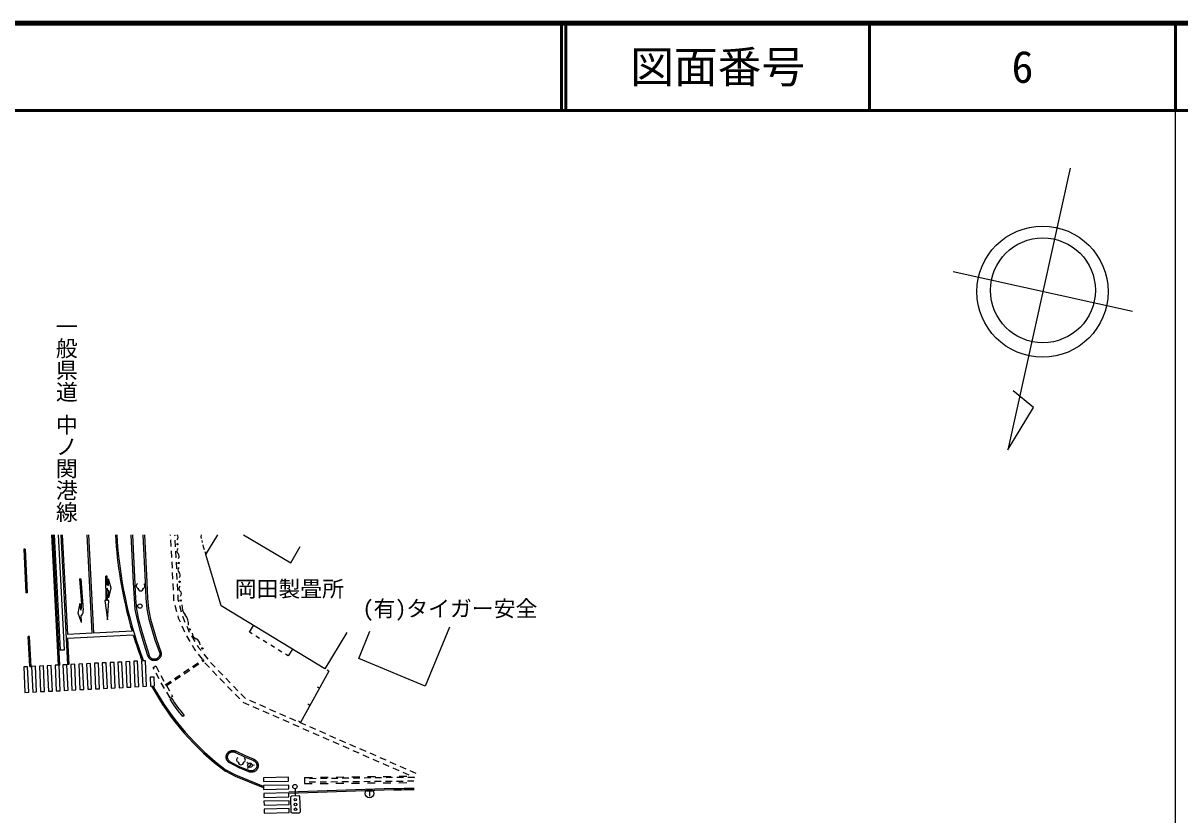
# Model space of a CAD drawing. Units: millimetres, scale not verified. Extents: x 40000 to 680000, y 20000 to 380000.
# Drawn here: x 447169 to 579500, y 289398 to 380000 of the extents above; entities that cross this region are included whole.
import ezdxf
from ezdxf.enums import TextEntityAlignment as Align

# ---------------------------------------------------------------- set-up
doc = ezdxf.new("R2010")
doc.units = ezdxf.units.MM
doc.header["$LTSCALE"] = 1000
for name, color, linetype, lineweight in [('M-BGD', 7, 'Continuous', 25), ('M-BGD-EXST', 7, 'Continuous', 25), ('M-STR-STRC', 7, 'Continuous', 25), ('M-STR-STRD', 7, 'Continuous', 25), ('M-TTL', 2, 'Continuous', 140), ('M-TTL-BAND', 7, 'Continuous', 25), ('M-TTL-LINE', 7, 'Continuous', 50)]:
    doc.layers.add(name, color=color, linetype=linetype, lineweight=lineweight)
doc.layers.add('M-BMK-HTXT', color=7, linetype='Continuous')
doc.layers.add('M-TTL-TXT', color=7, linetype='Continuous')
doc.styles.add('@ＭＳ ゴシック', font='')
doc.styles.add('ＭＳ ゴシック', font='')
doc.styles.get('@ＭＳ ゴシック').set_extended_font_data('@MS Gothic')
doc.styles.get('ＭＳ ゴシック').set_extended_font_data('MS Gothic')

msp = doc.modelspace()

# ---------------------------------------------------------------- linework, layer by layer
at = {"layer": 'M-BGD'}
for p, q in [((459792, 315965), (459525, 321447)), ((461055, 321449), (461313, 316031)), ((464003, 321452), (464007, 321360)), ((464033, 320861), (464072, 320112)), ((464503, 321452), (464510, 321314)), ((464536, 320815), (464574, 320066)), ((467553, 321456), (467488, 321214)), ((467488, 321214), (467534, 321033)), ((467595, 320790), (467656, 320548)), ((467717, 320306), (467763, 320125)), ((464097, 319613), (464136, 318864)), ((464600, 319567), (464639, 318818)), ((467763, 320125), (467876, 319773)), ((467953, 319535), (468066, 319183)), ((464162, 318364), (464200, 317615)), ((464664, 318318), (464703, 317569)), ((464226, 317116), (464265, 316367)), ((464729, 317070), (464767, 316321)), ((464290, 315868), (464329, 315119)), ((464793, 315822), (464832, 315073)), ((464355, 314619), (464389, 313961)), ((464389, 313961), (464412, 313873)), ((464857, 314573), (464885, 314037)), ((464885, 314037), (464939, 313831)), ((464539, 313390), (464729, 312664)), ((465066, 313347), (465257, 312622)), ((464856, 312181), (464916, 311954)), ((464916, 311954), (465122, 311482)), ((465323, 311023), (465623, 310336)), ((465384, 312138), (465390, 312118)), ((465390, 312118), (465681, 311450)), ((465882, 310992), (466182, 310305)), ((473059, 310301), (473532, 311081)), ((465841, 309887), (466231, 309247)), ((466434, 309873), (466824, 309233)), ((473361, 310116), (473059, 310301)), ((474214, 309595), (473787, 309856)), ((466491, 308820), (466819, 308282)), ((467085, 308806), (467231, 308566)), ((467231, 308566), (467519, 308196)), ((475067, 309073), (474640, 309334)), ((475920, 308551), (475494, 308812)), ((477979, 308374), (477501, 307584)), ((466819, 308282), (466893, 308187)), ((467200, 307793), (467661, 307201)), ((467594, 307067), (467796, 307201)), ((467678, 306942), (467879, 307076)), ((467826, 307802), (468287, 307210)), ((476773, 308030), (476347, 308290)), ((477501, 307584), (477200, 307769)), ((462049, 306278), (462360, 306440)), ((462161, 306064), (462049, 306278)), ((462360, 306440), (462707, 305775)), ((465514, 305681), (466138, 306097)), ((465597, 305556), (466221, 305972)), ((466554, 306374), (467178, 306790)), ((466637, 306249), (467261, 306665)), ((467968, 306806), (468101, 306636)), ((468101, 306636), (468472, 306252)), ((468610, 306829), (469131, 306290)), ((468820, 305893), (469341, 305354)), ((469479, 305930), (470000, 305391)), ((482154, 305828), (478881, 299981)), ((482154, 305828), (481936, 305950)), ((462740, 304956), (462393, 305621)), ((462938, 305332), (463278, 304682)), ((463347, 303863), (462971, 304513)), ((463278, 304682), (463270, 304695)), ((463270, 304695), (463271, 304693)), ((463433, 304295), (464057, 304711)), ((463516, 304170), (464140, 304586)), ((464473, 304988), (465097, 305404)), ((464556, 304863), (465181, 305279)), ((469689, 304994), (470210, 304455)), ((470348, 305032), (470869, 304493)), ((463521, 304260), (463896, 303611)), ((463972, 302781), (463597, 303431)), ((464146, 303178), (464275, 302956)), ((470558, 304096), (471079, 303557)), ((471217, 304133), (471738, 303594)), ((471427, 303197), (471948, 302658)), ((472086, 303235), (472569, 302736)), ((481063, 303879), (480845, 304001)), ((464275, 302956), (463972, 302781)), ((472301, 302307), (472988, 302006)), ((472569, 302736), (472619, 302713)), ((473077, 302512), (473764, 302211)), ((473446, 301805), (474133, 301503)), ((474222, 302010), (474909, 301709)), ((479972, 301930), (479754, 302052)), ((474591, 301302), (475278, 301001)), ((475366, 301508), (476053, 301206)), ((475735, 300800), (476422, 300499)), ((476511, 301005), (477198, 300704)), ((477656, 300503), (478342, 300202)), ((476880, 300298), (477567, 299996)), ((478025, 299795), (478711, 299494)), ((478881, 299981), (478663, 300103)), ((478881, 299981), (478663, 300103)), ((478800, 300001), (479487, 299699)), ((479169, 299293), (479856, 298992)), ((479945, 299498), (480632, 299197)), ((480314, 298791), (481001, 298489)), ((481090, 298996), (481776, 298695)), ((481458, 298288), (482145, 297987)), ((482234, 298494), (482921, 298192)), ((482603, 297786), (483290, 297485)), ((483379, 297991), (484066, 297690)), ((483748, 297284), (484435, 296982)), ((484523, 297489), (485210, 297188)), ((484892, 296781), (485579, 296480)), ((485668, 296987), (486355, 296685)), ((486813, 296484), (487499, 296183)), ((472932, 295233), (472742, 295395)), ((473264, 295277), (472981, 294865)), ((473372, 295091), (473621, 295111)), ((486037, 296279), (486724, 295978)), ((487182, 295777), (487868, 295475)), ((487957, 295982), (488644, 295681)), ((488326, 295274), (489013, 294973)), ((489102, 295480), (489789, 295178)), ((472961, 294881), (472799, 294690)), ((486569, 293770), (487469, 293782)), ((488369, 293793), (489269, 293805)), ((489471, 294772), (490158, 294471)), ((490169, 293817), (491069, 293828)), ((490247, 294978), (490933, 294676)), ((490615, 294270), (491302, 293968)), ((491391, 294475), (492078, 294174)), ((479370, 293677), (479352, 292981)), ((479352, 292981), (480252, 292989)), ((479381, 293131), (479355, 293130)), ((479433, 293527), (479365, 293527)), ((479370, 293677), (480270, 293689)), ((480631, 293142), (479881, 293135)), ((480683, 293544), (479933, 293534)), ((481881, 293154), (481131, 293147)), ((481152, 292997), (482052, 293006)), ((481170, 293700), (482070, 293712)), ((481933, 293560), (481183, 293550)), ((483131, 293165), (482381, 293158)), ((483183, 293576), (482433, 293566)), ((482952, 293014), (483852, 293022)), ((482970, 293724), (483869, 293735)), ((484381, 293177), (483631, 293170)), ((484432, 293592), (483683, 293583)), ((484752, 293031), (485652, 293039)), ((484769, 293747), (485669, 293759)), ((485631, 293189), (484881, 293182)), ((485682, 293609), (484932, 293599)), ((486881, 293200), (486131, 293193)), ((486932, 293625), (486182, 293615)), ((486552, 293047), (487452, 293056)), ((488131, 293212), (487381, 293205)), ((488182, 293641), (487432, 293631)), ((488352, 293064), (489252, 293072)), ((489381, 293223), (488631, 293216)), ((489432, 293657), (488682, 293648)), ((490631, 293235), (489881, 293228)), ((490682, 293674), (489932, 293664)), ((490152, 293081), (491052, 293089)), ((491881, 293247), (491131, 293240)), ((491932, 293690), (491182, 293680)), ((491760, 293767), (491936, 293690))]:
    msp.add_line(p, q, dxfattribs=at)
for points in [[(459679, 321447), (460042, 314156), (460152, 312921), (460385, 311741), (460720, 310541), (461158, 308992), (461586, 307657)], [(462767, 308042), (462285, 309403), (461603, 311751), (461371, 312957), (461262, 314196), (461163, 316023), (460905, 321449)], [(484201, 310262), (481694, 306127), (469839, 313316), (468066, 319183), (469443, 321457)], [(472376, 321461), (477777, 318256), (478879, 320107)], [(461449, 307594), (461014, 308949), (460576, 310501), (460239, 311707), (460004, 312901), (459893, 314146), (459792, 315965)], [(461313, 316031), (461412, 314207), (461520, 312979), (461749, 311786), (462429, 309449), (462915, 308074)], [(495961, 310877), (493174, 304130), (485556, 307276), (486846, 310401)], [(462915, 308074), (462930, 308026), (462942, 307977), (462951, 307928), (462956, 307878), (462958, 307829), (462958, 307779), (462953, 307729), (462946, 307679), (462935, 307630), (462921, 307582), (462905, 307535), (462885, 307490), (462862, 307444), (462836, 307402), (462808, 307360), (462777, 307321), (462744, 307284), (462707, 307249), (462670, 307217), (462630, 307187), (462588, 307159), (462544, 307135), (462499, 307113), (462453, 307095), (462405, 307078), (462357, 307067), (462309, 307057), (462258, 307051), (462208, 307047), (462159, 307048), (462109, 307051), (462059, 307058), (462010, 307068), (461961, 307080), (461915, 307097), (461868, 307116), (461824, 307138), (461780, 307163), (461739, 307191), (461699, 307221), (461661, 307254), (461626, 307290), (461593, 307327), (461562, 307366), (461534, 307407), (461509, 307451), (461487, 307496), (461467, 307542), (461450, 307589), (461449, 307594)], [(462767, 308042), (462783, 307995), (462795, 307946), (462802, 307897), (462807, 307847), (462806, 307797), (462802, 307747), (462794, 307698), (462782, 307650), (462766, 307602), (462747, 307556), (462723, 307512), (462696, 307470), (462666, 307429), (462632, 307392), (462596, 307358), (462558, 307326), (462516, 307298), (462473, 307272), (462428, 307252), (462382, 307234), (462333, 307220), (462285, 307210), (462235, 307204), (462185, 307202), (462135, 307204), (462085, 307210), (462036, 307220), (461988, 307234), (461942, 307252), (461896, 307273), (461853, 307298), (461812, 307326), (461773, 307358), (461737, 307392), (461704, 307430), (461674, 307470), (461647, 307512), (461624, 307556), (461605, 307603), (461588, 307649), (461586, 307657)], [(470803, 295342), (470759, 295366), (470717, 295394), (470678, 295424), (470640, 295457), (470605, 295493), (470571, 295530), (470541, 295569), (470514, 295611), (470488, 295654), (470466, 295698), (470447, 295745), (470431, 295792), (470418, 295841), (470408, 295889), (470402, 295939), (470398, 295989), (470399, 296039), (470402, 296089), (470409, 296139), (470419, 296188), (470432, 296235), (470449, 296283), (470468, 296329), (470491, 296374), (470516, 296417), (470544, 296459), (470575, 296498), (470608, 296535), (470644, 296569), (470682, 296602), (470722, 296632), (470764, 296660), (470808, 296684), (470853, 296706), (470900, 296724), (470947, 296739), (470995, 296751), (471045, 296760), (471094, 296766), (471144, 296768), (471194, 296768), (471244, 296763), (471294, 296756), (471343, 296745), (471390, 296730), (471437, 296714), (471483, 296693), (471500, 296686)], [(470872, 295476), (470829, 295500), (470788, 295530), (470750, 295562), (470714, 295598), (470683, 295635), (470653, 295676), (470628, 295719), (470606, 295764), (470587, 295810), (470572, 295858), (470562, 295907), (470556, 295956), (470554, 296007), (470556, 296057), (470561, 296105), (470571, 296155), (470585, 296203), (470603, 296250), (470625, 296294), (470651, 296338), (470679, 296379), (470711, 296417), (470747, 296453), (470785, 296485), (470825, 296514), (470867, 296541), (470912, 296563), (470958, 296581), (471007, 296596), (471055, 296607), (471105, 296613), (471154, 296616), (471204, 296614), (471254, 296609), (471303, 296599), (471351, 296584), (471398, 296567), (471434, 296551)], [(473481, 295635), (472533, 296017), (471434, 296551)], [(473537, 295774), (472594, 296154), (471500, 296686)], [(473007, 294330), (471896, 294778), (470803, 295342)], [(470872, 295476), (471959, 294914), (473063, 294469)], [(473537, 295774), (473583, 295757), (473629, 295737), (473674, 295713), (473717, 295688), (473757, 295658), (473796, 295627), (473833, 295593), (473868, 295557), (473899, 295519), (473929, 295479), (473956, 295437), (473980, 295393), (474002, 295348), (474020, 295301), (474035, 295254), (474047, 295205), (474056, 295156), (474062, 295106), (474064, 295056), (474064, 295006), (474060, 294956), (474052, 294907), (474042, 294858), (474028, 294810), (474011, 294763), (473991, 294716), (473969, 294672), (473944, 294630), (473915, 294588), (473885, 294549), (473851, 294512), (473816, 294477), (473778, 294444), (473737, 294414), (473695, 294387), (473652, 294361), (473607, 294340), (473561, 294321), (473513, 294305), (473465, 294293), (473416, 294283), (473366, 294277), (473316, 294274), (473267, 294274), (473216, 294277), (473167, 294284), (473118, 294294), (473069, 294308), (473023, 294323), (473007, 294330)], [(473481, 295635), (473528, 295617), (473572, 295595), (473616, 295570), (473657, 295541), (473694, 295509), (473731, 295475), (473763, 295437), (473793, 295396), (473820, 295353), (473843, 295309), (473861, 295263), (473877, 295216), (473888, 295167), (473896, 295118), (473900, 295067), (473899, 295017), (473894, 294968), (473886, 294919), (473874, 294870), (473857, 294823), (473837, 294777), (473814, 294733), (473786, 294691), (473756, 294652), (473722, 294614), (473686, 294580), (473647, 294549), (473605, 294521), (473562, 294497), (473516, 294476), (473470, 294459), (473421, 294445), (473372, 294436), (473322, 294431), (473272, 294429), (473223, 294432), (473173, 294439), (473124, 294449), (473076, 294464), (473063, 294469)]]:
    msp.add_lwpolyline(points, dxfattribs=at)
msp.add_lwpolyline([(465422, 300662), (465046, 301128), (464671, 301621), (464318, 302120), (463992, 302648), (464162, 302753), (464485, 302230), (464832, 301740), (465204, 301252), (465577, 300788)], close=True, dxfattribs=at)
for centre, radius in [((464828, 320366), 75), ((464949, 318220), 75), ((465070, 316074), 75), ((465192, 313929), 75), ((465192, 313929), 75), ((460533, 313293), 250), ((466234, 310624), 75), ((466234, 310624), 75), ((467682, 308451), 75), ((473123, 295071), 250)]:
    msp.add_circle(centre, radius, dxfattribs=at)
for centre, radius, start, end in [((465019, 321740), 393, 227.15019, 230.25981), ((464517, 321137), 393, 316.20257, 50.25981), ((465140, 319595), 393, 136.20257, 230.25981), ((464638, 318991), 393, 316.20257, 50.25981), ((465261, 317449), 393, 136.20257, 230.25981), ((464759, 316845), 393, 316.20257, 50.25981), ((465382, 315303), 393, 136.20257, 230.25981), ((464880, 314700), 393, 316.20257, 50.25981), ((466917, 313302), 1582, 174.57417, 220.43376), ((464509, 311250), 1582, 354.57417, 40.43376), ((467223, 310198), 712, 179.20191, 248.16568), ((466693, 308877), 712, 359.20191, 68.16568)]:
    msp.add_arc(centre, radius, start, end, dxfattribs=at)
at = {"layer": 'M-BGD-EXST'}
for p, q in [((477798, 291476), (477896, 291578)), ((477844, 289676), (477798, 291476)), ((477896, 291578), (478696, 291598)), ((478275, 292388), (478296, 291588)), ((478696, 291598), (478798, 291501)), ((478798, 291501), (478844, 289702)), ((486524, 292152), (487074, 292152)), ((486799, 292152), (486799, 291527)), ((477947, 289579), (477844, 289676)), ((478746, 289599), (477947, 289579)), ((478844, 289702), (478746, 289599))]:
    msp.add_line(p, q, dxfattribs=at)
for centre, radius in [((478269, 292638), 250), ((478307, 291138), 150), ((486799, 291852), 500), ((478321, 290589), 150), ((478335, 290039), 150)]:
    msp.add_circle(centre, radius, dxfattribs=at)
for centre, radius, start, end in [((460377, 315586), 268, 116.08697, 255.3341), ((460610, 315327), 300, 179.99994, 359.99994), ((460842, 315586), 268, 284.66578, 63.91291), ((471858, 295683), 268, 116.08697, 255.3341), ((472090, 295424), 300, 179.99994, 359.99994), ((472323, 295683), 268, 284.66578, 63.91291)]:
    msp.add_arc(centre, radius, start, end, dxfattribs=at)
at = {"layer": 'M-STR-STRC'}
for p, q in [((566962, 363420), (559833, 331169)), ((574085, 346995), (553580, 351528)), ((562756, 336024), (560427, 337917)), ((559833, 331169), (562756, 336024)), ((450407, 321438), (451169, 306533)), ((450557, 321438), (451318, 306541)), ((451493, 321439), (452256, 306588)), ((451644, 321439), (452229, 310042)), ((455075, 310187), (454497, 321442)), ((454647, 321442), (455225, 310194)), ((457751, 321445), (457821, 320079)), ((457902, 321446), (457971, 320089)), ((447386, 319800), (447236, 319792)), ((447236, 319792), (447491, 314798)), ((447386, 319800), (447641, 314806)), ((453626, 316416), (453775, 316427)), ((453626, 316416), (453847, 313524)), ((453775, 316427), (454050, 312838)), ((456765, 316724), (456615, 316720)), ((456683, 313921), (456615, 316720)), ((456789, 315724), (456765, 316724)), ((456942, 315628), (456922, 316427)), ((457249, 315335), (456922, 316427)), ((456794, 315701), (456789, 315724)), ((456942, 315628), (456794, 315701)), ((456862, 315090), (456799, 315324)), ((456833, 313924), (456799, 315324)), ((456956, 315028), (456862, 315090)), ((456975, 314228), (456956, 315028)), ((456975, 314228), (457249, 315335)), ((447641, 314806), (447491, 314798)), ((456683, 313921), (456533, 313917)), ((456533, 313917), (456811, 311723)), ((456811, 311723), (456983, 313928)), ((456983, 313928), (456833, 313924)), ((453475, 312493), (453690, 313613)), ((453858, 311419), (453475, 312493)), ((453751, 312815), (453690, 313613)), ((453751, 312815), (453845, 313065)), ((453845, 313065), (453847, 313524)), ((453892, 312257), (453972, 312359)), ((453972, 312359), (454027, 312511)), ((454027, 312511), (454050, 312838)), ((453797, 312217), (453892, 312257)), ((453858, 311419), (453797, 312217)), ((447896, 309813), (447747, 309805)), ((447927, 306358), (447747, 309805)), ((448077, 306366), (447896, 309813)), ((455075, 310187), (452229, 310042)), ((459770, 309975), (452252, 309592)), ((459638, 310419), (455225, 310194)), ((452252, 309592), (452406, 306596)), ((447927, 306358), (448077, 306366)), ((452406, 306596), (452256, 306588)), ((462150, 305173), (461701, 305152)), ((489576, 292410), (477567, 291993)), ((489581, 292260), (477572, 291843))]:
    msp.add_line(p, q, dxfattribs=at)
for points in [[(460718, 307014), (460847, 304088), (461296, 304109), (461167, 307036)], [(447235, 306333), (447364, 303407), (447813, 303428), (447684, 306355)], [(448133, 306378), (448262, 303452), (448712, 303474), (448583, 306401)], [(449032, 306424), (449161, 303498), (449611, 303520), (449482, 306447)], [(449931, 306470), (450060, 303544), (450510, 303566), (450381, 306493)], [(450830, 306516), (450959, 303590), (451409, 303611), (451279, 306539)], [(451729, 306562), (451858, 303636), (452307, 303657), (452178, 306585)], [(452628, 306607), (452757, 303681), (453206, 303703), (453077, 306630)], [(453526, 306653), (453656, 303727), (454105, 303749), (453976, 306676)], [(454425, 306699), (454554, 303773), (455004, 303795), (454875, 306722)], [(455324, 306745), (455453, 303819), (455903, 303840), (455774, 306768)], [(456223, 306786), (456352, 303860), (456802, 303882), (456673, 306809)], [(457122, 306827), (457251, 303901), (457701, 303923), (457572, 306850)], [(458021, 306868), (458150, 303942), (458600, 303964), (458471, 306891)], [(458920, 306928), (459049, 304002), (459498, 304024), (459369, 306951)], [(459818, 306974), (459947, 304048), (460397, 304069), (460268, 306997)], [(477529, 293716), (474655, 293650), (474665, 293200), (477539, 293266)], [(477549, 292816), (474675, 292751), (474685, 292301), (477560, 292366)], [(477570, 291916), (474696, 291851), (474706, 291401), (477580, 291466)], [(477590, 291017), (474716, 290951), (474726, 290501), (477601, 290567)], [(477611, 290117), (474737, 290051), (474747, 289601), (477621, 289667)]]:
    msp.add_lwpolyline(points, close=True, dxfattribs=at)
for points in [[(461701, 305152), (461746, 304127), (462195, 304149), (462150, 305173)], [(474681, 292495), (471448, 293800), (470305, 294390)], [(474677, 292658), (471510, 293936), (470385, 294517)]]:
    msp.add_lwpolyline(points, dxfattribs=at)
for centre, radius in [((563791, 349271), 7500), ((563833, 349423), 6000)]:
    msp.add_circle(centre, radius, dxfattribs=at)
for centre, radius, start, end in [((507211, 324366), 49575, 184.96061, 196.33938), ((507211, 324366), 49425, 184.9637, 200.54042), ((507211, 324366), 49575, 196.87467, 200.48536), ((488333, 318543), 30139, 208.56265, 233.26236), ((488333, 318543), 29989, 208.70139, 233.23874), ((229215, 11020095), 10730844, 271.3903, 271.4028), ((229298, 11016784), 10727682, 271.39028, 271.40277)]:
    msp.add_arc(centre, radius, start, end, dxfattribs=at)
at = {"layer": 'M-STR-STRD'}
for p, q in [((450732, 321438), (451405, 308269)), ((451905, 308300), (451233, 321439)), ((451405, 308269), (451905, 308295))]:
    msp.add_line(p, q, dxfattribs=at)
at = {"layer": 'M-TTL'}
msp.add_line((680000, 380000), (40000, 380000), dxfattribs=at)
at = {"layer": 'M-TTL-BAND'}
msp.add_line((579000, 20000), (579000, 370000), dxfattribs=at)
at = {"layer": 'M-TTL-LINE'}
for p, q in [((508747, 380000), (508747, 370000)), ((509247, 380000), (509247, 370000)), ((543997, 380000), (543997, 370000)), ((579000, 380000), (579000, 370000)), ((40000, 370000), (680000, 370000))]:
    msp.add_line(p, q, dxfattribs=at)

# ---------------------------------------------------------------- texts
at = {"layer": 'M-BMK-HTXT', "style": '@ＭＳ ゴシック'}
msp.add_text('一般県道 中ノ関港線', height=1833, rotation=270, dxfattribs=at).set_placement((452129, 334682), align=Align.MIDDLE_CENTER)
at = {"layer": 'M-BMK-HTXT', "style": 'ＭＳ ゴシック'}
for s, p in [('岡田製畳所', (477623, 315261)), ('(有)タイガー安全', (496005, 313009))]:
    msp.add_text(s, height=1833, dxfattribs=at).set_placement(p, align=Align.MIDDLE_CENTER)
at = {"layer": 'M-TTL-TXT', "style": 'ＭＳ ゴシック'}
for s, p in [('図面番号', (526622, 375000)), ('6', (561497, 375000))]:
    msp.add_text(s, height=3666, dxfattribs=at).set_placement(p, align=Align.MIDDLE_CENTER)

doc.saveas('drawing.dxf')
